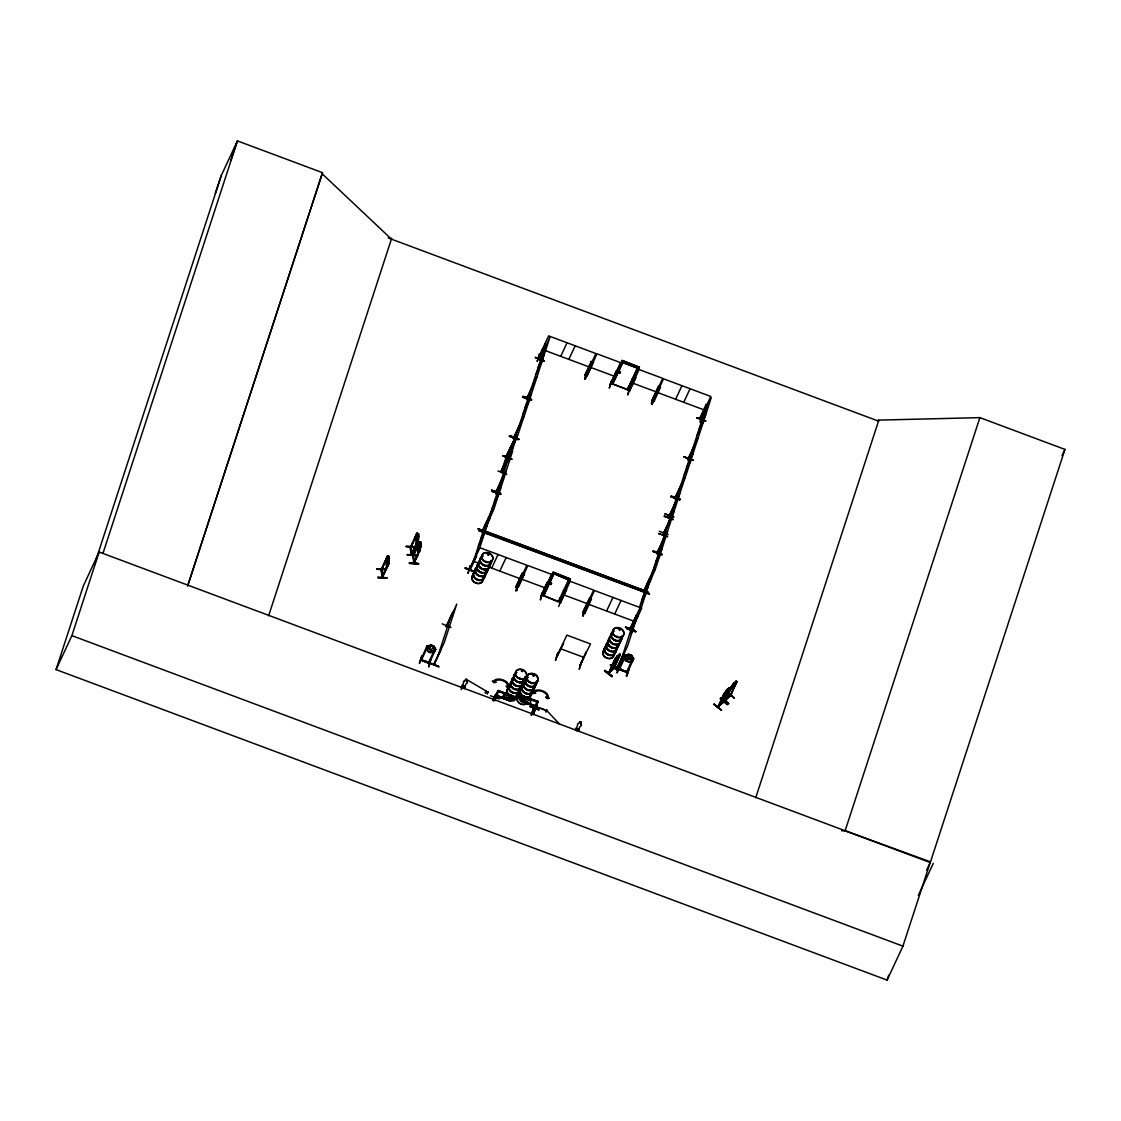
<?xml version="1.0" encoding="UTF-8"?>
<svg xmlns="http://www.w3.org/2000/svg" width="1121" height="1121" viewBox="0 0 1121 1121"><rect width="100%" height="100%" fill="white"/><g stroke="black" fill="none" stroke-linecap="round" stroke-linejoin="round"><path stroke-width="1.5" d="M381.07 569.636L382.065 577.497L388.665 563.162L382.051 577.357M382.317 576.656L382.429 577.539L381.266 569.216M412.024 553.592C411.799 558.496 408.829 543.797 410.945 547.693L417.222 533.316M418.161 541.135L418.259 540.238L411.505 554.699L411.057 547.356M411.911 554.727L410.678 546.417M418.553 564.115C401.318 563.947 412.22 560.892 418.539 564.185M409.487 562.812L418.623 563.513M419.562 551.91L421.328 545.044L421.062 542.354L419.394 541.919L419.899 542.438M723.886 701.55L717.762 707.127L724.096 693.549L726.856 689.597L728.874 687.86L729.771 688.224L723.017 702.643L729.925 688.518L728.734 687.874L727.935 690.732L724.194 694.221M433.589 664.445L434.472 663.618M433.659 664.557L440.511 650.432L434.317 664.136M446.676 625.91L446.312 625.728M446.859 625.518L446.018 626.345M482.619 531.004L482.45 530.177L482.016 531.368L492.427 508.906L479.802 547.665L469.601 569.566L476.467 555.371L475.949 555.918M470.231 569.146C469.993 570 470.568 568.445 469.531 569.398M482.815 530.457L482.703 530.976M483.361 531.76L484.258 530.822M483.641 531.34L483.88 530.597M514.749 436.91L513.824 438.073L523.983 416.269L517.678 435.649L512.745 446.214M514.329 437.008L521.013 423.36M514.679 436.952L514.931 436.377M519.836 424.411L513.39 438.367L524.348 415.653L536.987 376.908L526.562 399.468L527.543 397.493M526.688 398.782L537.211 376.194L549.851 337.449L539.383 359.939M526.8 398.978L527.809 397.03M539.425 359.897L546.305 345.814L545.787 346.361M539.804 360.037L540.224 358.818L539.902 359.771M623.416 654.188L623.935 653.655L617.054 667.85L617.853 666.659M630.086 629.245L640.203 607.302L627.578 646.046L617.699 667.429M630.983 629.876L631.235 629.063M631.557 630.31L637.863 615.667M644.197 590.753L643.776 591.888L649.97 577.455L650.068 578.226M645.037 591.636L645.15 590.949M663.59 540.378L664.108 539.832L657.228 554.04L667.64 531.466L655.014 570.225L645.738 590.108M658.027 553.017L657.677 554.026M675.767 497.374L676.327 496.673L675.529 497.696M675.529 497.864L681.526 485.785M687.902 459.708L688.21 458.965M688.63 459.274L694.838 445.569M688.84 458.405L688.266 459.89L689.191 457.214M701.62 419.296L701.27 420.305M413.06 555.512L413.761 563.373L420.347 549.024L414.083 563.401L413.201 555.007L414.111 563.246M540.322 599.679L542.662 592.378M581.547 662.021L579.333 669.013M584.854 608.171L582.696 615.569L584.924 607.918M611.618 380.706L609.418 387.698M651.539 403.714L653.949 396.189M382.457 577.371L388.861 563.905M410.44 546.922L416.802 533.316M411.155 547.048L411.015 546.333L410.748 547.342M411.855 554.699L418.259 541.163L418.581 533.708L418.091 539.86L411.337 554.068M618.568 654.972L615.933 660.773L617.251 657.116M387.768 566.021L386.535 565.516C386.156 563.246 385.302 554.825 389.169 556.45L388.441 563.863M386.535 565.516L386.829 558.174M388.777 563.961L389.057 556.548M410.58 547.693L417.222 533.204C413.117 535.376 417.923 545.409 415.835 542.774M415.597 540.168L416.115 535.362M418.834 536.413L418.287 541.233L418.175 540.462M496.673 492.722L495.846 493.73L506.258 471.17L493.618 509.915L483.207 532.447L641.128 590.949L483.403 532.013M617.082 667.78L623.626 653.529M631.796 629.806L631.585 629.217M689.247 457.326L688.392 458.405M413.018 555.582L419.394 541.919M420.964 542.34L421.188 545.058C414.56 565.769 420.333 528.566 418.329 551.406L419.562 552.008M485.449 561.383L486.458 561.523M487.523 554.559L487.607 553.774M489.148 554.601C488.798 555.399 487.117 552.905 488.055 554.531M519.654 678.345L520.074 677.869M530.653 682.353L531.522 682.787M533.106 674.534L532.643 675.332M533.021 675.431C532.237 673.707 534.829 677.126 533.498 674.492M534.128 675.893L534.199 675.178M616.62 636.77L616.998 636.069M619.829 629.624L618.456 629.035M620.165 629.666L618.68 628.727M546.039 711.891L546.347 710.896M419.618 545.507L419.857 548.113M735.194 682.114L732.812 686.248L734.577 682.703M463.548 686.584L463.814 685.814M485.813 691.895L486.108 690.998L466.168 679.27M377.791 577.735L386.899 578.142M386.857 577.805L377.749 577.413M407.189 555.021L416.297 555.399M507.21 455.504L506.888 456.373L507.154 455.084M506.818 456.233L506.916 455.434M510.293 456.457L509.915 457.396L510.223 456.681M421.328 545.044L413.691 563.331M726.94 689.695L717.958 707.393L718.813 706.3M722.821 702.264L723.83 701.606M731.032 694.922L725.133 700.723L732.083 685.926L735.993 681.176L736.903 681.54L730.149 695.959L730.794 695.482L736.749 681.554M497.388 696.015L495.272 695.006L494.907 695.777L510.461 700.709L496.071 694.922M389.253 558.594L387.572 562.21L389.043 557.712M418.665 535.852L416.97 539.467L418.441 534.969M490.466 695.749L499.391 698.915M529.995 706.636L538.865 709.915M420.305 547.16L420.978 544.47M491.741 490.157L500.611 493.436L491.727 490.199M497.948 470.988L506.818 474.267M509.228 436.363L518.224 439.376L509.368 436.083M502.334 478.078L495.958 491.615M502.082 472.922L512.703 450.88L506.384 470.26L496.309 492.091M496.267 492.077L496.547 491.601M513.362 438.297L514.567 436.349M505.977 456.639C494.739 453.15 519.752 462.272 508.92 457.774M653.011 550.733L661.88 554.012M658.559 533.68L667.598 536.539M659.344 531.284L668.2 534.577M664.221 516.333L673.09 519.612M664.963 514.035L673.959 517.033L665.033 513.824M670.624 496.673L679.62 499.672L670.75 496.393M658.013 551.644L657.228 552.303L663.73 538.374M657.354 551.952L657.929 551.574M663.114 534.479L662.889 535.011M664.08 532.853L663.492 533.274L674.099 511.19M657.705 552.401L667.78 530.569L685.379 476.579M669.013 517.482L679.06 495.944M663.996 533.092L670.246 519.443L662.917 535.025M669.489 516.08L669.699 515.604M681.12 485.043L674.702 498.593L675.36 498.242M675.571 502.068L669.055 515.912M497.037 696.8L494.907 695.777L497.037 696.8L497.458 695.819M420.599 659.723C431.655 662.469 450.796 672.25 429.455 663.029M446.172 625.84L446.06 626.541L446.55 625.224L446.466 626.513M465.201 568.361C492.329 578.744 447.069 560.626 474.057 571.668M482.591 530.779L478.135 528.692L641.59 589.534L485.491 531.214M440.203 650.32L440.511 650.432M452.632 612.22L446.088 626.457M479.003 530.653C507.084 539.677 460.465 524.292 487.887 533.89M491.811 491.348L500.821 494.333L491.951 491.04M509.985 435.733C518.42 442.066 524.726 439.614 509.845 436.055M522.54 397.086C522.302 395.405 533.12 398.025 531.41 400.351L522.54 397.086L531.41 400.351M535.404 357.627L544.274 360.892L535.544 357.319M470.582 565.601L468.13 573.181M470.007 565.685L468.032 573.097M450.908 627.41L442.178 623.837M539.593 353.872L537.155 361.438L539.537 353.858M476.551 556.156L475.752 555.862L476.551 556.156L470.147 569.986M488.896 517.271L482.422 531.452M539.257 358.286L545.577 344.427L544.778 344.133L545.577 344.427M490.297 517.622L483.978 531.368M502.502 480.194L502.404 479.424L496.155 493.843L496.099 492.918M533.666 384.559L533.568 383.788L526.59 399.398M516.543 587.362L516.066 586.227L516.571 587.348L526.842 565.25L479.606 547.609L469.251 569.664M515.66 590.879L518.042 583.354M522.106 573.462L522.989 573.504L522.106 573.462L515.842 587.152L522.19 573.209M591.215 361.48L591.93 362.027L591.215 361.48L584.7 375.283L586.003 374.89M584.573 379.164L587.012 371.597L584.714 379.178M585.302 608.731L583.13 615.821M583.018 616.102L585.442 608.521M590.571 599.034L591.454 599.076L590.641 598.782L584.433 612.332M584.924 612.921L584.545 611.87L585.092 612.977L591.454 599.076M654.482 396.806L652.156 404.078M651.609 404.177L653.921 396.89M652.016 404.275L654.468 396.792L652.044 404.373M700.471 418.609L700.821 417.727L699.588 418.217L700.485 418.539L710.756 396.456L663.52 378.8L653.319 400.996L653.683 400.099L654.146 401.22L660.465 387.348L659.666 387.053L660.465 387.348M621.552 669.882L612.781 666.28L627.55 672.124M612.907 666.014L626.667 671.787M626.835 628.012C654.594 639.208 606.615 619.913 634.458 630.226M653.207 551.644L662.203 554.629L653.347 551.336M671.143 496.659C679.83 497.079 686.528 503.161 671.143 496.631M692.876 460.465L684.118 456.836L693.086 459.89M696.8 417.937L705.796 420.907L696.926 417.615M630.282 628.727L629.848 629.862L636.364 615.555L629.484 629.75L629.974 628.447M616.9 672.67L619.212 665.384M637.078 616.144L637.807 616.69L637.078 616.144L630.731 630.086L631.221 629.147M617.307 672.768L619.591 665.51M636.055 615.443L636.153 616.214M650.278 577.581L643.804 591.762M632.903 626.541L630.941 634.01L632.931 626.275M619.423 669.433L625.77 655.533M628.839 654.412L625.658 657.607L626.975 659.596L631.459 659.751L631.754 655.505L628.797 654.412C624.817 654.146 625.63 656.808 624.958 655.547L628.811 654.328L631.824 655.435L633.757 658.756L627.326 672.614M645.262 592.126L645.598 591.103M657.256 553.956L657.691 552.807M699.952 422.239L701.956 414.546M706.104 404.415L706.819 404.961L706.104 404.415L699.756 418.357L700.036 417.474M651.371 577.819L644.757 591.944M632.776 660.83C631.081 663.814 621.552 658.994 628.783 661.979L632.678 660.787M682.409 483.669L676.986 495.3M695.272 444.21L695.062 444.869M648.26 592.659L639.516 588.987L648.386 592.252M707.687 406.11L701.129 420.431L701.62 419.24M649.269 594.228C642.375 588.931 633.169 589.029 649.297 594.158M630.633 655.477L629.694 655.042L627.844 656.528L627.998 658.672L630.31 658.531L630.661 655.407M626.779 671.521L626.415 672.348L626.863 671.493L627.41 672.362M631.726 655.561L625.798 660.801L623.851 657.551L625.868 660.745M629.007 668.999L626.695 676.313L629.007 669.027M518.406 587.026L524.544 573.672M587.67 371.752L585.708 378.842M593.57 361.943L587.082 375.829L587.012 374.862M541.443 595.868L541.709 595.447M540.504 599.805L542.732 592.154M610.679 383.704L610.202 383.844M609.278 387.978L611.758 380.425M547.272 582.458L540.981 596.092M616.382 370.476L610.3 384.517L620.544 362.615L596.933 353.788L587.124 375.801M558.748 606.531L561.201 599.062M560.29 602.355L560.318 603.336L566.736 589.436M630.1 387.53L627.9 394.606M627.76 394.802L629.862 387.516M629.315 390.626L629.624 391.061M629.427 391.285L635.761 377.707M557.627 653.039L555.498 660.353M555.498 660.437L557.964 652.87M563.401 643.51L556.689 657.032L566.848 635.103L590.473 643.93L579.893 665.622L580.622 664.949M583.901 611.225L583.116 611.87L593.724 590.108L570.099 581.295L559.94 603.224L560.654 602.453M583.509 611.029L583.172 611.856L589.548 597.969M651.469 403.742L653.809 396.47L651.609 403.462M658.489 386.493L652.142 400.141L652.912 399.482M579.207 669.293L581.673 661.74M586.227 652.044L579.907 665.72L586.297 651.791M56.05 669.601L83.318 585.961L99.152 552.008L930.192 862.525L902.937 946.152L887.103 980.104L56.05 669.601L71.884 635.635L99.152 552.008M94.416 564.746L221.271 175.549L237.442 140.896L322.512 172.676L187.585 586.143M102.978 553.368L237.442 140.896M187.908 585.176L322.512 172.676M268.634 615.779L391.719 238.156M421.874 655.925L419.38 663.478L421.86 655.925M421.594 660.087L421.048 659.218L420.529 660.017L429.245 663.422M431.753 645.78L432.748 646.06L432.832 648.246L431.067 649.676L429.497 648.106L431.781 645.696M430.898 652.562L427.97 651.399C424.032 643.818 427.213 653.305 430.87 652.646L434.766 651.455M429.693 662.525C428.684 660.9 428.166 664.291 428.642 662.301L421.622 659.877M435.831 649.437L433.841 646.13L430.884 645.051L427.746 648.246L430.996 650.965L433.547 650.418L434.303 648.793C432.636 642.543 436.377 650.544 435.06 649.073M430.73 659.232L428.726 666.967L430.744 659.526M434.906 649.115L435.761 649.339L429.175 663.282L429.595 662.497M437.821 656.416L450.446 617.657M501.676 470.54L511.961 448.484L515.996 436.447L516.767 436.742L512.731 448.778L502.446 470.82L501.676 470.54L505.711 458.489L516.066 436.265L512.059 448.568L501.003 471.563L501.732 470.68M501.003 471.563L512.059 448.848L516.683 434.64L505.641 457.354L506.496 458.783M473.468 561.243L486.094 522.484M483.207 532.447L483.866 530.611M500.05 483.852L506.37 464.472M513.446 442.767L517.65 429.847M487.285 523.493L499.924 484.748M511.666 448.708L516.305 434.5M518.014 429.245L530.653 390.486M530.878 389.786L543.517 351.027M461.235 687.509L461.936 685.576L461.235 687.509L464.178 688.602L464.893 686.683L464.178 688.602M461.179 689.667L461.978 686.458M462.749 686.43L463.211 685.449L464.066 685.898L463.211 685.449M466.882 681.442L466.854 681.54A2.102 1.247 18.1 0 1 466.434 683.474L463.982 687.677L462.02 686.949L463.674 682.325A2.102 1.247 18.1 0 1 464.879 680.797L464.921 680.699M466.462 679.2L465.747 679.242M463.646 686.781L464.108 685.786M463.982 687.677L462.048 686.851M467.415 680.307L466.854 681.54M492.932 700.036L493.927 697.122M493.422 700.219L494.473 697.108L493.52 700.008M494.837 695.987L495.272 695.006M497.009 695.356L497.5 694.137L496.519 693.773L495.706 695.791L510.251 701.171L510.545 700.457M498.719 691.517C499.868 690.018 497.486 692.624 498.088 690.704M494.893 700.779L495.846 697.837M497.822 691.279L498.172 690.424L512.661 695.931L498.06 690.76L493.478 700.695M498.439 691.503L494.711 699.574M504.058 694.6L508.542 694.165L512.255 695.637M508.514 694.305L503.974 694.544L503.175 696.267L506.174 699.322L503.301 696.197L504.086 694.53M553.171 572.719L542.438 595.041L543.601 595.826M622.183 360.976L611.463 383.312L612.612 384.097M509.873 700.765L514.399 700.457L509.859 700.695M510.251 701.171L495.972 695.23M512.199 695.679L515.24 698.663L514.315 700.401M497.864 691.195L512.367 696.645L498.032 690.816M553.101 572.186L570.323 578.968L553.101 572.186L542.34 595.363M622.127 360.444L639.334 367.24L622.127 360.444L611.351 383.634M514.091 699.672L511.442 697.276L507.827 697.234L514.119 699.588M515.24 698.663L514.399 700.457M518.953 698.299L525.076 701.48L527.823 701.214L528.341 700.093L526.632 698.145M523.829 697.094C518.981 694.221 517.033 699.602 521.868 701.27M519.724 696.631L524.18 696.337M519.696 697.921L523.423 697.935L526.281 699.63L524.292 700.219L519.724 697.837M523.703 696.141L537.912 702.335L523.409 696.842L523.703 696.141L538.248 701.508L536.006 707.015L521.293 701.382L544.582 709.817M523.409 696.842L538.22 701.55M525.539 702.797C538.697 706.847 521.335 690.648 530.794 700.681M570.421 578.646L559.659 601.837L543.699 595.685L558.174 601.907L568.837 579.207L553.844 573.602L543.503 595.797M639.054 367.282L628.671 390.094L612.711 383.957L625.784 388.931M530.093 706.328L538.921 709.831M531.046 715.296L533.428 708.01M531.9 713.951L533.946 707.982M531.564 715.254L533.974 707.982M535.698 705.754L536.048 704.661L537.029 705.039L536.539 706.244L521.601 700.667L537.323 706.819L536.889 707.799C527.501 704.815 549.893 710.462 544.484 710.266M534.955 706.496L535.278 705.698L536.609 706.104M535.446 706.062L536.959 705.235M532.993 714.385L535.025 708.388M538.136 701.816L537.309 701.438M533.12 714.413L535.025 708.598M533.456 714.525L535.348 708.71L533.484 714.567M536.118 706.076L535.81 706.833M537.295 702.096C532.181 708.066 530.751 720.761 537.029 705.039M578.212 731.214L578.702 729.211L578.212 731.214L575.255 730.107L575.97 728.188M580.916 724.04L580.888 724.138A2.102 1.247 18.1 0 1 580.454 726.072L578.016 730.289L576.04 729.561L577.707 724.937A2.102 1.247 18.1 0 1 578.912 723.409L579.781 721.854M577.637 729.491L578.1 728.51M578.016 730.289L576.082 729.449M640.932 591.37L641.59 589.534M621.244 659.638L633.869 620.88M647.49 582.794L639.783 606.419L646.116 592.841M661.446 544.147L679.046 490.157M648.681 583.803L661.306 545.044M679.41 489.541L692.035 450.782M692.274 450.082L704.899 411.323M698.369 437.204L685.744 475.963L675.08 498.775M388.132 237.904L878.5 421.118L878.696 420.109L979.88 417.629L1064.95 449.409L930.5 861.881L926.633 870.176M755.722 797.774L878.822 420.151L878.5 421.118M841.661 830.801L845.136 830.731L979.88 417.629M887.103 980.104L888.701 975.186M215.302 193.443L221.271 175.549M231.01 159.771L236.979 141.877M502.446 470.82L505.991 460.297M507.673 456.191L507.813 455.911M508.374 455.883L508.107 456.583M619.072 370.364L618.89 370.771M622.786 362.545L637.485 368.136L622.786 362.545L612.5 384.587M549.528 583.326L550.061 582.093M553.97 573.644L568.459 579.865L553.97 573.644L543.489 596.33M522.61 396.904L531.494 400.127M522.848 396.274L531.606 399.777M429.343 663.128L438.353 666.056M671.367 496.057L680.251 499.279M626.597 628.671L635.467 631.894M640.637 590.319L649.381 593.878M680.111 499.63L671.255 496.295M649.507 593.584L640.623 590.347M485.603 692.091L485.295 693.086L486.108 690.9M546.572 710.714L546.866 709.705L546.095 711.849M496.659 695.861L497.22 694.614L496.281 694.179M491.615 490.452L500.484 493.716M511.765 459.12L508.822 457.971M673.146 519.429L664.291 516.108L673.104 519.555M667.513 536.721L658.63 533.484M635.691 631.333L626.709 628.292L635.677 631.347M381.532 570.435L387.404 556.058L389.155 556.548L387.235 558.987L387.095 563.737L387.936 564.213M385.708 569.314L376.782 569.048M380.986 569.72L387.404 556.058M381.729 569.958L381.602 569.076L382.331 576.951M381.182 570.435L387.81 555.946M387.922 556.829L387.712 556.072M406.082 546.502L415.302 546.74L406.18 546.305M417.334 534.086L417.124 533.33M408.633 555.091L417.909 555.498L408.759 554.769M419.885 542.732L413.06 556.254L419.702 541.849L421.02 542.438L419.184 544.89L418.75 547.889L419.674 550.103M413.131 556.31L413.607 555.035M418.82 544.077L419.815 541.961M420.025 548.996L414.069 562.686M539.467 357.515L538.276 357.977L548.617 335.88L595.854 353.521L585.694 375.647M539.733 360.121L546.305 345.814M537.982 367.996L544.316 354.404M535.81 374.652L542.144 361.074M544.274 360.892L535.46 357.487M525.118 407.455L531.452 393.877M522.947 414.111L529.28 400.533M516.683 434.64L505.641 457.354M513.838 443.047L516.767 436.742M508.92 456.779L507.855 457.76M502.712 479.536L496.197 493.843L496.617 492.623M560.724 356.338L567.058 342.76M420.697 660.073L426.947 646.032L427.746 646.719L427.031 646.172M494.389 501.718L500.723 488.125M421.314 660.311L427.83 646.355M492.217 508.374L498.551 494.795M480.573 539.453L486.906 525.875M478.401 546.123L484.734 532.531M568.837 359.379L575.171 345.8M428.39 662.917L435.088 648.891M446.368 626.653L456.779 604.079L444.154 642.837L433.939 664.739L434.093 663.408M491.713 568.081L498.046 554.489M499.826 571.107L506.16 557.529M461.936 685.576L464.795 687.481M464.879 680.797L465.481 679.48M463.814 687.131L464.893 686.683M517.706 587.432L527.907 565.53L551.532 574.344L541.289 596.204M612.514 384.069L622.996 361.915M524.46 573.924L517.734 587.362M619.577 371.541L619.927 373.111M620.277 372.817L619.437 372.943M619.689 372.494L620.403 371.794M627.41 389.548L637.695 367.506M627.2 390.178L637.863 367.478L622.87 361.873M628.671 390.094L639.446 366.917M635.677 377.959L628.923 391.453L639.124 369.552L662.735 378.38L652.562 400.281M540.953 596.078L547.356 582.205M493.268 700.695L498.144 690.48M494.445 700.373L497.5 694.137M494.683 700.303L496.827 695.286M551.518 583.635C550.061 586.115 550.425 583.06 551.448 583.691M512.367 696.645L512.661 695.931M658.573 386.241L652.408 399.665M559.659 601.837L570.323 578.968M521.293 701.382L521.811 700.821M675.613 399.272L681.946 385.694M563.485 643.258L556.927 656.542M534.703 706.987L535.249 705.754M532.769 712.311L535.852 705.137L536.763 705.599M532.741 712.185L533.414 712.466L536.861 705.291L535.81 705.067M536.889 707.799L537.323 706.819M583.845 611.169L583.172 611.534M585.12 612.949L585.274 612.052M683.74 402.299L690.074 388.721M606.601 611.001L612.935 597.423M701.228 420.291L701.073 419.744M699.364 428.292L705.698 414.714M697.192 434.962L703.526 421.37M614.714 614.042L621.048 600.45M688.35 458.223L694.964 444.098M688.266 459.89L694.628 446.228M686.5 467.751L692.834 454.173M684.342 474.421L690.676 460.829M681.218 484.706L674.702 498.593M679.718 493.927L668.564 517.706L668.803 516.851M668.943 517.762L669.293 517.033M673.399 513.306L663.282 535.123M657.593 554.138L664.108 539.832M612.234 676.173L604.878 670.414L612.248 676.159L611.8 676.748L604.471 670.961L604.906 670.386M655.785 562.013L662.119 548.435M580.888 724.138L581.014 721.994M653.613 568.669L659.947 555.091M578.926 729.295L577.819 729.729M646.046 590.221L651.679 577.932M641.955 599.763L648.288 586.171M620.179 654.328L613.663 668.032L608.381 673.399L614.616 659.765L617.405 655.813L620.179 654.328L613.846 668.186M615.247 659.036L608.577 673.651L608.871 672.894M609.151 673.217L615.457 659.512L617.461 657.481M617.965 655.575L616.2 659.134L617.783 657.102M630.745 630.044L641.198 607.96L653.823 569.202L643.412 591.776L644.211 590.697M619.619 654.664L613.467 668.761M632.23 627.956L637.653 616.326M632.384 628.321L641.73 608.185L594.494 590.529L584.139 612.584L585.036 612.921M614.028 668.326L620.347 654.622L619.212 654.033L618.372 656.864L614.77 660.465M624.845 655.393L618.61 669.489L618.96 668.634M632.973 658.391L633.771 658.686L632.79 658.321L626.513 672.362M626.205 676.131L628.615 668.831M714.245 704.324C736.287 722.288 698.649 692.484 721.532 709.985M720.074 698.691L727.221 704.801M721.055 697.949C743.994 715.548 705.88 685.828 728.244 703.834M728.762 690.382L723.844 696.057L722.947 695.693L724.012 693.493M724.096 693.549L724.867 693.268L718.015 707.337L723.886 701.662M722.779 702.433L729.925 688.518M731.158 686.921L733.989 682.913L731.088 686.851L724.839 700.513L730.766 694.67L730.486 695.412M731.228 686.865L731.985 686.598L725.245 700.639M730.303 695.889L736.245 682.03M730.065 695.398L730.668 694.726M736.819 681.484L730.976 689.387M734.339 698.117L727.151 692.189L734.409 697.935M845.136 830.731L930.5 861.881M1062.035 455.644L1064.95 449.409M918.309 895.441L933.303 863.296M514.861 438.703L515.17 438.073M514.931 438.689L515.324 437.736M506.734 455.827L507.253 455.182M488.224 554.545L488.966 554.335M637.19 368.837L636.77 369.594M632.903 378.029L632.37 378.842L632.833 377.875M628.489 387.011L629.049 386.142L628.671 386.983M567.576 581.365L568.137 580.496M567.674 581.463L567.927 580.762M563.317 590.501L563.723 589.968M560.066 597.941L559.575 598.852L559.813 598.025M521.994 671.255L522.61 670.652M496.014 695.048L496.239 694.333M614.224 667.794L608.633 673.595L617.405 655.841L614.7 659.821M614.518 661.012L618.189 656.037L619.1 656.416L612.556 664.108M701.284 419.086L700.821 420.319L711.232 397.745L698.607 436.503L687.958 459.666M629.946 628.531L629.708 629.259M717.678 707.113L723.634 701.354L723.185 702.292M725.637 699.56L725.371 700.163M725.119 699.952L731.621 686.36M714.315 704.1L721.42 710.252M721.335 697.64L728.664 703.301M618.26 656.107L613.705 661.936M613.313 664.361L618.007 658.503M612.627 664.038L613.439 664.347L618.091 658.573M615.443 659.498L613.776 662.917L615.919 660.759M420.053 544.568L420.893 543.601M620.347 654.622L619.675 654.594M614.532 662.259L616.34 660.479M522.442 671.381L522.526 670.54M618.834 629.049L620.193 629.484M616.606 636.602L617.391 636.714M532.797 711.583L533.778 711.961M724.867 693.268L723.956 693.535M731.985 686.598L731.088 686.851M737.058 681.848L735.866 681.19L735.068 684.048L731.326 687.551M724.895 700.457L730.962 694.936M734.255 698.229L727.207 692.021M654.342 400.758L653.403 400.407M516.865 586.914L515.842 586.731L516.641 587.054M417.124 533.204L418.553 533.806L416.648 536.244L416.269 539.257L417.334 541.471M718.561 706.104L718.337 706.819M487.663 553.648L489.064 554.012M619.927 629.876L618.624 629.554M538.444 358.033L539.397 357.767M653.235 400.603L654.118 400.898M700.681 418.063L699.742 417.923L700.485 418.217M584.223 612.332L585.246 612.486M630.661 629.694L631.754 628.755M618.624 669.125L627.298 672.292M619.437 371.934L620.403 372.312M550.705 582.331L551.532 582.78M550.411 583.677L551.392 584.041M579.753 721.952L580.972 722.106M426.919 646.102L430.912 644.981L433.911 646.102M617.517 666.617L617.321 667.275M521.615 670.26L522.68 670.54M522.498 671.605L521.363 671.185M575.984 729.042L578.814 730.093M509.018 695.398L506.286 695.665L505.767 696.786L507.463 698.733L514.343 700.317M579.963 721.896L580.734 721.98M488.532 554.937L487.733 554.643M533.736 675.921L532.811 675.459M407.119 554.587L416.269 554.979M389.393 559.169L382.429 576.825M377.721 577.329L386.871 577.721M420.95 542.438L417.951 548.8M408.647 554.965L417.797 555.666M409.361 563.036L418.539 563.723M613.762 662.623L617.377 659.008L618.203 656.191L619.016 656.36M429.175 663.254L420.627 660.045M525.889 693.282L526.211 693.451A5.885 4.736 25 0 0 533.064 688.518A5.885 4.736 25 0 1 529.504 693.899A5.885 4.736 25 0 1 522.4 690.354A5.885 4.736 25 0 1 524.712 684.37M614.056 667.457L608.311 673.455M653.333 400.968L654.44 400.421M696.842 417.797L705.712 421.076M684.118 456.836L692.946 460.339L684.062 456.99M509.971 435.789L518.841 439.054M509.859 435.999L518.743 439.236M491.867 491.208L500.737 494.487M653.249 551.518L662.133 554.797M478.036 528.958L486.99 532.069M479.129 530.261L483.726 531.943M639.432 589.254L648.302 592.533M465.313 567.997L474.197 571.248M625.504 627.242L634.458 630.352M612.781 666.28L621.665 669.517M627.228 672.586L618.624 669.461M505.879 456.878L502.909 455.813L511.722 459.26M590.599 367.38L614.21 376.194M632.79 383.144L656.402 391.958M542.284 349.458L589.52 367.099M657.186 392.378L704.422 410.034M521.573 579.109L545.198 587.936M563.765 594.873L587.39 603.701M473.272 561.187L479.41 563.485M488.63 566.932L520.508 578.842M588.161 604.121L633.813 621.174M386.437 565.516L387.88 566.133M560.514 648.695L584.139 657.509M535.712 705.431L536.707 705.796M496.351 694.039L497.43 694.347L496.183 694.544M71.884 635.635L902.937 946.152M511.961 448.484L512.731 448.778M585.61 375.255L584.938 374.792M510.84 447.139L510.587 447.573M488.434 553.858L489.148 554.208M511.835 696.449L515.128 698.649L512.227 695.609M616.802 657.593L615.191 661.278M610.356 665.047L617.699 670.82M604.765 670.638L612.108 676.439M532.937 675.627L534.016 675.22M735.838 683.74L732.98 687.635M731.032 689.303L730.149 688.939M728.075 688.798L725.679 692.932L727.445 689.373M551.448 583.452L550.635 582.92M322.049 173.671L391.411 239.123M546.572 710.336L559.673 724.236M376.67 569.244L385.904 569.482L376.656 569.356M415.176 547.02L406.068 546.614M388.665 563.162L388.749 563.877M419.702 541.947L419.772 542.662M620.361 639.474A5.899 4.75 25 0 1 616.802 644.827A5.899 4.75 25 0 1 609.67 641.282A5.899 4.75 25 0 1 611.996 635.285M619.072 643.93A5.885 4.736 25 0 1 611.197 647.321A5.913 4.764 25 0 1 609.264 639.166M609.348 639.082A5.885 4.736 25 0 0 611.197 647.321A5.913 4.764 25 0 0 619.044 644.057M619.184 643.678A5.885 4.736 25 0 1 611.309 647.069A5.885 4.736 25 0 1 609.46 638.83M622.491 636.812A5.983 4.82 25 0 1 613.804 639.881A5.983 4.82 25 0 1 613.79 631.249M620.656 638.844A5.899 4.75 25 0 1 613.663 643.846A5.899 4.75 25 0 1 611.099 635.271M622.113 635.719A5.899 4.75 25 0 1 615.121 640.722A5.899 4.75 25 0 1 612.556 632.16M620.642 639.054A5.983 4.82 25 0 1 613.537 644.127A5.983 4.82 25 0 1 610.931 635.425M622.589 636.392A5.899 4.75 25 0 1 614.042 639.404A5.899 4.75 25 0 1 614.028 630.913M615.373 650.152A5.899 4.75 25 0 1 608.395 655.154A5.899 4.75 25 0 1 605.83 646.579M615.765 651.245A5.983 4.82 25 0 1 607.078 654.314A5.983 4.82 25 0 1 607.064 645.682M613.902 653.291A5.885 4.736 25 0 1 606.937 658.279A5.885 4.736 25 0 1 604.373 649.732M614 653.067A5.885 4.736 25 0 1 607.036 658.069A5.885 4.736 25 0 1 604.471 649.507M618.918 644.253A5.885 4.736 25 0 1 611.043 647.644A5.885 4.736 25 0 1 609.193 639.404M617.321 646.172A5.983 4.82 25 0 1 610.216 651.259A5.983 4.82 25 0 1 607.61 642.557M615.863 650.825A5.899 4.75 25 0 1 607.302 653.837A5.899 4.75 25 0 1 607.302 645.346M617.125 646.397A5.899 4.75 25 0 1 610.875 651.637A5.899 4.75 25 0 1 606.671 643.72M615.849 651.049A5.983 4.82 25 0 1 607.162 654.118A5.983 4.82 25 0 1 607.162 645.486M617.419 645.78A5.899 4.75 25 0 1 610.427 650.783A5.899 4.75 25 0 1 607.862 642.207M489.345 564.395A5.899 4.75 25 0 1 483.081 569.636A5.899 4.75 25 0 1 478.877 561.719M489.527 564.171A5.983 4.82 25 0 1 482.436 569.258A5.983 4.82 25 0 1 479.83 560.556M488.055 568.837A5.885 4.736 25 0 1 480.18 572.228A5.885 4.736 25 0 1 478.331 563.975M488.153 568.627A5.885 4.736 25 0 1 480.278 572.018A5.913 4.764 25 0 1 478.373 563.835A5.885 4.736 25 0 0 480.278 572.018A5.913 4.764 25 0 0 488.153 568.711M491.278 560.43A5.983 4.82 25 0 1 487.663 565.881A5.983 4.82 25 0 1 480.419 562.266A5.983 4.82 25 0 1 482.773 556.184M489.821 565.068A5.899 4.75 25 0 1 481.932 568.459A5.899 4.75 25 0 1 480.082 560.206M491.082 560.654A5.899 4.75 25 0 1 484.104 565.657A5.899 4.75 25 0 1 481.54 557.081M489.625 563.989A5.983 4.82 25 0 1 482.52 569.062A5.983 4.82 25 0 1 479.914 560.36M491.573 561.327A5.899 4.75 25 0 1 483.011 564.339A5.899 4.75 25 0 1 483.011 555.848M484.356 575.087A5.899 4.75 25 0 1 477.378 580.089A5.899 4.75 25 0 1 474.814 571.514M484.748 576.18A5.983 4.82 25 0 1 476.047 579.235A5.983 4.82 25 0 1 476.047 570.617M482.885 578.226A5.885 4.736 25 0 1 475.907 583.214A5.885 4.736 25 0 1 473.356 574.667M482.983 578.016A5.885 4.736 25 0 1 476.005 583.004A5.885 4.736 25 0 1 473.454 574.456M487.901 569.174A5.885 4.736 25 0 1 480.026 572.565A5.885 4.736 25 0 1 478.177 564.311M486.29 571.107A5.983 4.82 25 0 1 479.199 576.194A5.983 4.82 25 0 1 476.593 567.478M484.847 575.746A5.899 4.75 25 0 1 476.285 578.772A5.899 4.75 25 0 1 476.285 570.281M484.833 575.984A5.983 4.82 25 0 1 476.145 579.053A5.983 4.82 25 0 1 476.131 570.421M486.388 570.911A5.983 4.82 25 0 1 479.284 575.998A5.983 4.82 25 0 1 476.677 567.296M486.402 570.701A5.899 4.75 25 0 1 479.41 575.704A5.899 4.75 25 0 1 476.845 567.142M523.101 681.106A5.899 4.75 25 0 1 516.122 686.108A5.899 4.75 25 0 1 513.558 677.532M523.297 680.881A5.983 4.82 25 0 1 516.192 685.954A5.983 4.82 25 0 1 513.586 677.252M521.924 685.323A5.885 4.736 25 0 1 513.376 688.336A5.885 4.736 25 0 1 513.376 679.872A5.885 4.736 25 0 0 511.078 685.828A5.885 4.736 25 0 0 518.182 689.373A5.885 4.736 25 0 0 521.727 684.02M525.245 678.443A5.983 4.82 25 0 1 517.229 681.904A5.983 4.82 25 0 1 515.338 673.511M523.395 680.475A5.899 4.75 25 0 1 516.417 685.477A5.899 4.75 25 0 1 513.852 676.902M525.048 678.653A5.899 4.75 25 0 1 517.159 682.044A5.899 4.75 25 0 1 515.31 673.791M523.381 680.685A5.983 4.82 25 0 1 516.291 685.772A5.983 4.82 25 0 1 513.684 677.056M525.132 676.93A5.983 4.82 25 0 1 521.517 682.381A5.983 4.82 25 0 1 514.273 678.765A5.983 4.82 25 0 1 516.627 672.698M525.146 676.72A5.899 4.75 25 0 1 518.897 681.96A5.899 4.75 25 0 1 514.693 674.043M515.59 673.161A5.899 4.75 25 0 1 516.781 672.544M518.322 693.086A5.899 4.75 25 0 1 512.619 697.164M507.673 694.011A5.899 4.75 25 0 1 508.57 688.21M518.519 692.876A5.983 4.82 25 0 1 512.717 697.024M509.817 695.945A5.983 4.82 25 0 1 508.612 687.93M516.739 694.712A5.885 4.736 25 0 1 509.775 699.714M505.543 694.375A5.885 4.736 25 0 1 507.21 691.153M521.657 685.884A5.885 4.736 25 0 1 513.124 688.897A5.885 4.736 25 0 1 513.11 680.419M520.06 687.818A5.983 4.82 25 0 1 512.97 692.89A5.983 4.82 25 0 1 510.363 684.188M518.42 691.153A5.899 4.75 25 0 1 511.428 696.155M510.055 695.468A5.899 4.75 25 0 1 507.967 688.476M519.878 688.042A5.899 4.75 25 0 1 512.886 693.044A5.899 4.75 25 0 1 510.321 684.469M518.603 692.68A5.983 4.82 25 0 1 511.302 696.449M509.901 695.749A5.983 4.82 25 0 1 508.696 687.748M520.158 687.411A5.899 4.75 25 0 1 513.18 692.414A5.899 4.75 25 0 1 510.615 683.838M534.549 685.379A5.899 4.75 25 0 1 527.557 690.382A5.899 4.75 25 0 1 524.992 681.806M533.176 688.294A5.885 4.736 25 0 1 526.197 693.282A5.885 4.736 25 0 1 523.647 684.735M536.483 681.4A5.983 4.82 25 0 1 532.867 686.851A5.983 4.82 25 0 1 525.623 683.235A5.983 4.82 25 0 1 527.977 677.154M535.039 686.052A5.899 4.75 25 0 1 526.478 689.065A5.899 4.75 25 0 1 526.464 680.573M536.286 681.624A5.899 4.75 25 0 1 532.741 686.991A5.899 4.75 25 0 1 525.609 683.432A5.899 4.75 25 0 1 527.921 677.448M534.829 684.959A5.983 4.82 25 0 1 527.725 690.046A5.983 4.82 25 0 1 525.118 681.33M536.581 681.008A5.899 4.75 25 0 1 529.602 685.996A5.899 4.75 25 0 1 527.038 677.434M526.099 693.507A5.885 4.736 25 0 1 523.535 684.959M524.053 701.438A5.899 4.75 25 0 1 522.582 701.059M521.195 700.373A5.899 4.75 25 0 1 519.107 693.381M529.56 696.057A5.899 4.75 25 0 1 529.56 698.593M533.106 690.158A5.885 4.736 25 0 1 524.558 693.17A5.885 4.736 25 0 1 524.558 684.693M531.704 693.409A5.983 4.82 25 0 1 523.689 696.856A5.983 4.82 25 0 1 521.797 688.462M519.401 697.654A5.899 4.75 25 0 1 519.401 692.75M529.855 695.426A5.899 4.75 25 0 1 529.294 699.07M531.508 693.605A5.899 4.75 25 0 1 527.276 697.738M522.947 696.631A5.899 4.75 25 0 1 521.769 688.742M519.219 697.893A5.983 4.82 25 0 1 519.219 692.918M529.841 695.637A5.983 4.82 25 0 1 529.266 699.336M531.802 692.974A5.899 4.75 25 0 1 523.913 696.379A5.899 4.75 25 0 1 522.05 688.112M527.627 702.629A5.899 4.75 25 0 1 518.659 702.349A5.899 4.75 25 0 1 519.836 694.81M527.529 702.839A5.899 4.75 25 0 1 518.547 702.573A5.899 4.75 25 0 1 519.724 695.034M487.271 693.745L488.083 691.629L487.271 693.745M509.34 457.018L509.691 456.149L509.41 456.962M533.134 385.162L533.232 385.932L533.134 385.162M518.687 583.466L516.557 590.851L518.645 583.495M610.441 664.865L617.923 670.638L610.413 664.879M509.705 687.411L507.449 687.734L506.117 686.08L507.365 686.542A6.642 3.924 18.1 0 0 502.811 680.643A6.642 3.924 18.1 0 0 494.936 681.89L496.169 682.353L493.8 682.633L492.357 680.937L493.59 681.386A7.959 4.694 18.1 0 1 503.021 679.887A7.959 4.694 18.1 0 1 508.472 686.949L509.705 687.411M549.234 698.299L546.978 698.621L545.647 696.968L546.894 697.43A6.642 3.924 18.1 0 0 542.34 691.531A6.642 3.924 18.1 0 0 534.465 692.792L535.698 693.24L533.33 693.521L531.886 691.825L533.12 692.288A7.959 4.694 18.1 0 1 542.55 690.788A7.959 4.694 18.1 0 1 548.001 697.837L549.234 698.299M613.425 634.164A5.885 4.736 25 0 0 623.29 635.579A5.885 4.736 25 0 0 618.344 627.536A5.885 4.736 25 0 0 613.425 634.164M613.271 634.486A5.885 4.736 25 0 0 623.136 635.901A5.885 4.736 25 0 0 618.203 627.858A5.885 4.736 25 0 0 613.271 634.486M482.394 559.099A5.885 4.736 25 0 0 492.259 560.514A5.885 4.736 25 0 0 487.327 552.471A5.885 4.736 25 0 0 482.394 559.099M482.254 559.407A5.885 4.736 25 0 0 492.119 560.822A5.885 4.736 25 0 0 487.187 552.779A5.885 4.736 25 0 0 482.254 559.407M516.164 675.809A5.885 4.736 25 0 0 526.029 677.224A5.885 4.736 25 0 0 521.097 669.167A5.885 4.736 25 0 0 516.164 675.809M516.01 676.131A5.885 4.736 25 0 0 525.875 677.546A5.885 4.736 25 0 0 520.943 669.489A5.885 4.736 25 0 0 516.01 676.131M527.613 680.083A5.885 4.736 25 0 0 537.477 681.498A5.885 4.736 25 0 0 532.531 673.441A5.885 4.736 25 0 0 527.613 680.083A5.913 4.764 25 0 0 537.435 681.638A5.913 4.764 25 0 0 532.475 673.553A5.913 4.764 25 0 0 527.515 680.223M527.459 680.391A5.885 4.736 25 0 0 537.323 681.806A5.885 4.736 25 0 0 532.391 673.763A5.885 4.736 25 0 0 527.459 680.391"/></g></svg>
